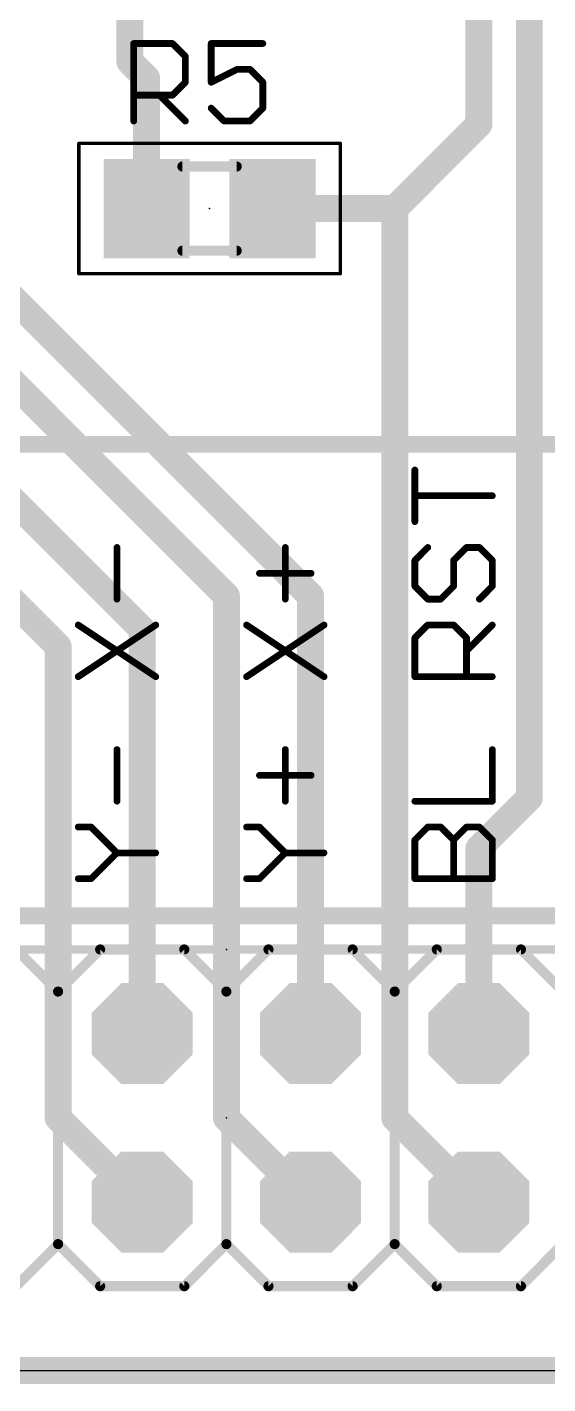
# Model space of a CAD drawing. Extents: x -31.8 to 31.8, y -40.8 to 40.8.
# Drawn here: x -3.01 to 4.85, y -40.84 to -20.38 of the extents above; entities that cross this region are included whole.
import ezdxf

# ---------------------------------------------------------------- set-up
doc = ezdxf.new("R2010")
doc.units = 0
for name, color, linetype in [('1', 12, 'CONTINUOUS'), ('17', 110, 'CONTINUOUS'), ('20', 53, 'CONTINUOUS'), ('21', 253, 'CONTINUOUS'), ('22', 253, 'CONTINUOUS'), ('23', 53, 'CONTINUOUS'), ('24', 53, 'CONTINUOUS'), ('25', 253, 'CONTINUOUS'), ('39', 12, 'CONTINUOUS'), ('51', 253, 'CONTINUOUS')]:
    doc.layers.add(name, color=color, linetype=linetype)

# ---------------------------------------------------------------- blocks, each defined once
blk = doc.blocks.new('RECT')
blk.add_solid([(-0.5, -0.5), (0.5, -0.5), (-0.5, 0.5), (0.5, 0.5)])
blk = doc.blocks.new('OCTAGONP')
at = {"const_width": 0.5}
blk.add_lwpolyline([(-0.25, -0.1036), (-0.25, 0.1036), (-0.1036, 0.25), (0.1036, 0.25), (0.25, 0.1036), (0.25, -0.1036), (0.1036, -0.25), (-0.1036, -0.25), (-0.25, -0.1036), (-0.25, 0.1036)], dxfattribs=at)

msp = doc.modelspace()

# ---------------------------------------------------------------- linework, layer by layer
at = {"layer": '1', "const_width": 0.4064}
for points in [[(4.572, 6.604), (4.572, -32.004)], [(3.81, 3.556), (3.81, -21.844)], [(-1.458, -18.88), (-1.458, -20.894)], [(-1.458, -20.894), (-1.204, -21.148)], [(-1.204, -21.148), (-1.204, -23.114)], [(-6.096, -21.59), (1.27, -28.956)], [(-7.112, -21.844), (0, -28.956)], [(3.81, -21.844), (2.507, -23.147)], [(-8.128, -22.606), (-1.27, -29.464)], [(2.54, -23.114), (0.696, -23.114)], [(2.507, -23.147), (2.54, -23.114)], [(2.507, -23.147), (2.54, -23.18)], [(2.54, -23.18), (2.54, -36.83)], [(-8.89, -23.368), (-2.54, -29.718)], [(0, -28.956), (0, -36.83)], [(1.27, -28.956), (1.27, -35.56)], [(-1.27, -29.464), (-1.27, -35.56)], [(-2.54, -29.718), (-2.54, -36.83)], [(4.572, -32.004), (3.81, -32.766)], [(3.81, -32.766), (3.81, -35.56)], [(-2.54, -36.83), (-1.27, -38.1)], [(0, -36.83), (1.27, -38.1)], [(2.54, -36.83), (3.81, -38.1)], [(-25.4, -40.64), (25.4, -40.64)]]:
    msp.add_lwpolyline(points, dxfattribs=at)
at = {"layer": '1', "const_width": 0.2032}
for points in [[(-1.5596, -20.894, 1), (-1.3564, -20.894)], [(-1.3862, -20.8222, 1), (-1.5298, -20.9658)], [(-1.1024, -21.148, 1), (-1.3056, -21.148)], [(-1.2758, -21.2198, 1), (-1.1322, -21.0762)], [(3.8818, -21.9158, 1), (3.7382, -21.7722)], [(3.7084, -21.844, 1), (3.9116, -21.844)], [(0.696, -23.0124, 1), (0.696, -23.2156)], [(2.6118, -23.1858, 1), (2.4682, -23.0422)], [(2.54, -23.2156, 1), (2.54, -23.0124)], [(-1.3056, -23.114, 1), (-1.1024, -23.114)], [(2.5788, -23.0752, 1), (2.4352, -23.2188)], [(2.4352, -23.0752, 1), (2.5788, -23.2188)], [(2.4352, -23.0752, 1), (2.5788, -23.2188)], [(2.6416, -23.18, 1), (2.4384, -23.18)], [(2.4682, -23.2518, 1), (2.6118, -23.1082)], [(0.1016, -28.956, 1), (-0.1016, -28.956)], [(-0.0718, -29.0278, 1), (0.0718, -28.8842)], [(1.3716, -28.956, 1), (1.1684, -28.956)], [(1.1982, -29.0278, 1), (1.3418, -28.8842)], [(-1.1684, -29.464, 1), (-1.3716, -29.464)], [(-1.3418, -29.5358, 1), (-1.1982, -29.3922)], [(-2.4384, -29.718, 1), (-2.6416, -29.718)], [(-2.6118, -29.7898, 1), (-2.4682, -29.6462)], [(4.4704, -32.004, 1), (4.6736, -32.004)], [(4.6438, -32.0758, 1), (4.5002, -31.9322)], [(3.9116, -32.766, 1), (3.7084, -32.766)], [(3.7382, -32.6942, 1), (3.8818, -32.8378)], [(-1.3716, -35.56, 1), (-1.1684, -35.56)], [(1.1684, -35.56, 1), (1.3716, -35.56)], [(3.7084, -35.56, 1), (3.9116, -35.56)], [(-2.4682, -36.7582, 1), (-2.6118, -36.9018)], [(0.0718, -36.7582, 1), (-0.0718, -36.9018)], [(2.6118, -36.7582, 1), (2.4682, -36.9018)], [(-2.6416, -36.83, 1), (-2.4384, -36.83)], [(-0.1016, -36.83, 1), (0.1016, -36.83)], [(2.4384, -36.83, 1), (2.6416, -36.83)], [(-1.3418, -38.1718, 1), (-1.1982, -38.0282)], [(1.1982, -38.1718, 1), (1.3418, -38.0282)], [(3.7382, -38.1718, 1), (3.8818, -38.0282)]]:
    msp.add_lwpolyline(points, format="xyb", dxfattribs=at)
at = {"layer": '20'}
msp.add_line((-29.21, -40.64), (29.21, -40.64), dxfattribs=at)
at = {"layer": '21'}
for points, const_width in [([(-12.192, -26.67), (11.684, -26.67)], 0.254), ([(2.8438, -27.8364), (2.8438, -27.0568)], 0.1016), ([(4.0132, -27.4466), (2.8438, -27.4466)], 0.1016), ([(-1.6515, -29.0058), (-1.6515, -28.2262)], 0.1016), ([(0.8885, -29.0058), (0.8885, -28.2262)], 0.1016), ([(3.0387, -28.2262), (2.8438, -28.4211)], 0.1016), ([(3.4285, -28.4211), (3.6234, -28.2262)], 0.1016), ([(3.6234, -28.2262), (3.8183, -28.2262)], 0.1016), ([(3.8183, -28.2262), (4.0132, -28.4211)], 0.1016), ([(2.8438, -28.4211), (2.8438, -28.8109)], 0.1016), ([(3.4285, -28.8109), (3.4285, -28.4211)], 0.1016), ([(4.0132, -28.4211), (4.0132, -28.8109)], 0.1016), ([(0.4987, -28.616), (1.2783, -28.616)], 0.1016), ([(2.8438, -28.8109), (3.0387, -29.0058)], 0.1016), ([(3.2336, -29.0058), (3.4285, -28.8109)], 0.1016), ([(4.0132, -28.8109), (3.8183, -29.0058)], 0.1016), ([(3.0387, -29.0058), (3.2336, -29.0058)], 0.1016), ([(-2.2362, -30.1752), (-1.0668, -29.3956)], 0.1016), ([(-2.2362, -29.3956), (-1.0668, -30.1752)], 0.1016), ([(0.3038, -30.1752), (1.4732, -29.3956)], 0.1016), ([(0.3038, -29.3956), (1.4732, -30.1752)], 0.1016), ([(2.8438, -29.5905), (3.0387, -29.3956)], 0.1016), ([(3.0387, -29.3956), (3.4285, -29.3956)], 0.1016), ([(3.4285, -29.3956), (3.6234, -29.5905)], 0.1016), ([(3.6234, -29.7854), (4.0132, -29.3956)], 0.1016), ([(2.8438, -30.1752), (2.8438, -29.5905)], 0.1016), ([(3.6234, -29.5905), (3.6234, -30.1752)], 0.1016), ([(4.0132, -30.1752), (2.8438, -30.1752)], 0.1016), ([(-1.6515, -32.0538), (-1.6515, -31.2742)], 0.1016), ([(0.8885, -32.0538), (0.8885, -31.2742)], 0.1016), ([(4.0132, -32.0538), (4.0132, -31.2742)], 0.1016), ([(0.4987, -31.664), (1.2783, -31.664)], 0.1016), ([(2.8438, -32.0538), (4.0132, -32.0538)], 0.1016), ([(-2.0413, -32.4436), (-2.2362, -32.4436)], 0.1016), ([(-1.6515, -32.8334), (-2.0413, -32.4436)], 0.1016), ([(0.4987, -32.4436), (0.3038, -32.4436)], 0.1016), ([(0.8885, -32.8334), (0.4987, -32.4436)], 0.1016), ([(2.8438, -32.6385), (3.0387, -32.4436)], 0.1016), ([(3.0387, -32.4436), (3.2336, -32.4436)], 0.1016), ([(3.2336, -32.4436), (3.4285, -32.6385)], 0.1016), ([(3.4285, -32.6385), (3.6234, -32.4436)], 0.1016), ([(3.6234, -32.4436), (3.8183, -32.4436)], 0.1016), ([(3.8183, -32.4436), (4.0132, -32.6385)], 0.1016), ([(2.8438, -33.2232), (2.8438, -32.6385)], 0.1016), ([(3.4285, -33.2232), (3.4285, -32.6385)], 0.1016), ([(4.0132, -32.6385), (4.0132, -33.2232)], 0.1016), ([(-2.0413, -33.2232), (-1.6515, -32.8334)], 0.1016), ([(-1.6515, -32.8334), (-1.0668, -32.8334)], 0.1016), ([(0.4987, -33.2232), (0.8885, -32.8334)], 0.1016), ([(0.8885, -32.8334), (1.4732, -32.8334)], 0.1016), ([(-2.2362, -33.2232), (-2.0413, -33.2232)], 0.1016), ([(0.3038, -33.2232), (0.4987, -33.2232)], 0.1016), ([(4.0132, -33.2232), (2.8438, -33.2232)], 0.1016), ([(11.684, -33.782), (-12.192, -33.782)], 0.254), ([(-2.54, -34.925), (-3.175, -34.29)], 0.1524), ([(-1.905, -34.29), (-2.54, -34.925)], 0.1524), ([(-0.635, -34.29), (-1.905, -34.29)], 0.1524), ([(0, -34.925), (-0.635, -34.29)], 0.1524), ([(0.635, -34.29), (0, -34.925)], 0.1524), ([(1.905, -34.29), (0.635, -34.29)], 0.1524), ([(2.54, -34.925), (1.905, -34.29)], 0.1524), ([(3.175, -34.29), (2.54, -34.925)], 0.1524), ([(4.445, -34.29), (3.175, -34.29)], 0.1524), ([(5.08, -34.925), (4.445, -34.29)], 0.1524), ([(-2.54, -38.735), (-2.54, -34.925)], 0.1524), ([(0, -38.735), (0, -34.925)], 0.1524), ([(2.54, -38.735), (2.54, -34.925)], 0.1524), ([(-2.54, -38.735), (-3.175, -39.37)], 0.1524), ([(-1.905, -39.37), (-2.54, -38.735)], 0.1524), ([(0, -38.735), (-0.635, -39.37)], 0.1524), ([(0.635, -39.37), (0, -38.735)], 0.1524), ([(2.54, -38.735), (1.905, -39.37)], 0.1524), ([(3.175, -39.37), (2.54, -38.735)], 0.1524), ([(5.08, -38.735), (4.445, -39.37)], 0.1524), ([(-0.635, -39.37), (-1.905, -39.37)], 0.1524), ([(1.905, -39.37), (0.635, -39.37)], 0.1524), ([(4.445, -39.37), (3.175, -39.37)], 0.1524)]:
    msp.add_lwpolyline(points, dxfattribs=dict(at, const_width=const_width))
for points, const_width in [([(2.8692, -27.0568, 1), (2.8184, -27.0568)], 0.0508), ([(2.8438, -27.4212, 1), (2.8438, -27.472)], 0.0508), ([(4.0132, -27.472, 1), (4.0132, -27.4212)], 0.0508), ([(2.8184, -27.8364, 1), (2.8692, -27.8364)], 0.0508), ([(-1.6261, -28.2262, 1), (-1.6769, -28.2262)], 0.0508), ([(0.9139, -28.2262, 1), (0.8631, -28.2262)], 0.0508), ([(3.0567, -28.2442, 1), (3.0207, -28.2082)], 0.0508), ([(3.6234, -28.2008, 1), (3.6234, -28.2516)], 0.0508), ([(3.6414, -28.2442, 1), (3.6054, -28.2082)], 0.0508), ([(3.8363, -28.2082, 1), (3.8003, -28.2442)], 0.0508), ([(3.8183, -28.2516, 1), (3.8183, -28.2008)], 0.0508), ([(2.8258, -28.4031, 1), (2.8618, -28.4391)], 0.0508), ([(2.8692, -28.4211, 1), (2.8184, -28.4211)], 0.0508), ([(3.4105, -28.4031, 1), (3.4465, -28.4391)], 0.0508), ([(3.4539, -28.4211, 1), (3.4031, -28.4211)], 0.0508), ([(4.0386, -28.4211, 1), (3.9878, -28.4211)], 0.0508), ([(3.9952, -28.4391, 1), (4.0312, -28.4031)], 0.0508), ([(0.4987, -28.5906, 1), (0.4987, -28.6414)], 0.0508), ([(1.2783, -28.6414, 1), (1.2783, -28.5906)], 0.0508), ([(2.8618, -28.7929, 1), (2.8258, -28.8289)], 0.0508), ([(2.8184, -28.8109, 1), (2.8692, -28.8109)], 0.0508), ([(3.4031, -28.8109, 1), (3.4539, -28.8109)], 0.0508), ([(3.4465, -28.8289, 1), (3.4105, -28.7929)], 0.0508), ([(3.9878, -28.8109, 1), (4.0386, -28.8109)], 0.0508), ([(4.0312, -28.8289, 1), (3.9952, -28.7929)], 0.0508), ([(-1.6769, -29.0058, 1), (-1.6261, -29.0058)], 0.0508), ([(0.8631, -29.0058, 1), (0.9139, -29.0058)], 0.0508), ([(3.0387, -28.9804, 1), (3.0387, -29.0312)], 0.0508), ([(3.0207, -29.0238, 1), (3.0567, -28.9878)], 0.0508), ([(3.2156, -28.9878, 1), (3.2516, -29.0238)], 0.0508), ([(3.2336, -29.0312, 1), (3.2336, -28.9804)], 0.0508), ([(3.8003, -28.9878, 1), (3.8363, -29.0238)], 0.0508), ([(-2.2221, -29.3745, 1), (-2.2503, -29.4167)], 0.0508), ([(-1.0527, -29.4167, 1), (-1.0809, -29.3745)], 0.0508), ([(0.3179, -29.3745, 1), (0.2897, -29.4167)], 0.0508), ([(1.4873, -29.4167, 1), (1.4591, -29.3745)], 0.0508), ([(3.0387, -29.3702, 1), (3.0387, -29.421)], 0.0508), ([(3.0567, -29.4136, 1), (3.0207, -29.3776)], 0.0508), ([(3.4465, -29.3776, 1), (3.4105, -29.4136)], 0.0508), ([(3.4285, -29.421, 1), (3.4285, -29.3702)], 0.0508), ([(4.0312, -29.4136, 1), (3.9952, -29.3776)], 0.0508), ([(2.8258, -29.5725, 1), (2.8618, -29.6085)], 0.0508), ([(2.8692, -29.5905, 1), (2.8184, -29.5905)], 0.0508), ([(3.6488, -29.5905, 1), (3.598, -29.5905)], 0.0508), ([(3.6054, -29.6085, 1), (3.6414, -29.5725)], 0.0508), ([(3.6054, -29.7674, 1), (3.6414, -29.8034)], 0.0508), ([(-2.2503, -30.1541, 1), (-2.2221, -30.1963)], 0.0508), ([(-1.0809, -30.1963, 1), (-1.0527, -30.1541)], 0.0508), ([(0.2897, -30.1541, 1), (0.3179, -30.1963)], 0.0508), ([(1.4591, -30.1963, 1), (1.4873, -30.1541)], 0.0508), ([(2.8438, -30.1498, 1), (2.8438, -30.2006)], 0.0508), ([(2.8184, -30.1752, 1), (2.8692, -30.1752)], 0.0508), ([(3.598, -30.1752, 1), (3.6488, -30.1752)], 0.0508), ([(4.0132, -30.2006, 1), (4.0132, -30.1498)], 0.0508), ([(-1.6261, -31.2742, 1), (-1.6769, -31.2742)], 0.0508), ([(0.9139, -31.2742, 1), (0.8631, -31.2742)], 0.0508), ([(4.0386, -31.2742, 1), (3.9878, -31.2742)], 0.0508), ([(0.4987, -31.6386, 1), (0.4987, -31.6894)], 0.0508), ([(1.2783, -31.6894, 1), (1.2783, -31.6386)], 0.0508), ([(-1.6769, -32.0538, 1), (-1.6261, -32.0538)], 0.0508), ([(0.8631, -32.0538, 1), (0.9139, -32.0538)], 0.0508), ([(2.8438, -32.0284, 1), (2.8438, -32.0792)], 0.0508), ([(3.9878, -32.0538, 1), (4.0386, -32.0538)], 0.0508), ([(4.0132, -32.0792, 1), (4.0132, -32.0284)], 0.0508), ([(-2.2362, -32.4182, 1), (-2.2362, -32.469)], 0.0508), ([(-2.0233, -32.4256, 1), (-2.0593, -32.4616)], 0.0508), ([(-2.0413, -32.469, 1), (-2.0413, -32.4182)], 0.0508), ([(0.3038, -32.4182, 1), (0.3038, -32.469)], 0.0508), ([(0.5167, -32.4256, 1), (0.4807, -32.4616)], 0.0508), ([(0.4987, -32.469, 1), (0.4987, -32.4182)], 0.0508), ([(3.0387, -32.4182, 1), (3.0387, -32.469)], 0.0508), ([(3.0567, -32.4616, 1), (3.0207, -32.4256)], 0.0508), ([(3.2516, -32.4256, 1), (3.2156, -32.4616)], 0.0508), ([(3.2336, -32.469, 1), (3.2336, -32.4182)], 0.0508), ([(3.6234, -32.4182, 1), (3.6234, -32.469)], 0.0508), ([(3.6414, -32.4616, 1), (3.6054, -32.4256)], 0.0508), ([(3.8363, -32.4256, 1), (3.8003, -32.4616)], 0.0508), ([(3.8183, -32.469, 1), (3.8183, -32.4182)], 0.0508), ([(2.8258, -32.6205, 1), (2.8618, -32.6565)], 0.0508), ([(2.8692, -32.6385, 1), (2.8184, -32.6385)], 0.0508), ([(3.4105, -32.6205, 1), (3.4465, -32.6565)], 0.0508), ([(3.4539, -32.6385, 1), (3.4031, -32.6385)], 0.0508), ([(3.4105, -32.6565, 1), (3.4465, -32.6205)], 0.0508), ([(4.0386, -32.6385, 1), (3.9878, -32.6385)], 0.0508), ([(3.9952, -32.6565, 1), (4.0312, -32.6205)], 0.0508), ([(-1.6515, -32.808, 1), (-1.6515, -32.8588)], 0.0508), ([(-1.6335, -32.8514, 1), (-1.6695, -32.8154)], 0.0508), ([(-1.6695, -32.8514, 1), (-1.6335, -32.8154)], 0.0508), ([(-1.0668, -32.8588, 1), (-1.0668, -32.808)], 0.0508), ([(0.8885, -32.808, 1), (0.8885, -32.8588)], 0.0508), ([(0.9065, -32.8514, 1), (0.8705, -32.8154)], 0.0508), ([(0.8705, -32.8514, 1), (0.9065, -32.8154)], 0.0508), ([(1.4732, -32.8588, 1), (1.4732, -32.808)], 0.0508), ([(-2.2362, -33.1978, 1), (-2.2362, -33.2486)], 0.0508), ([(-2.0593, -33.2052, 1), (-2.0233, -33.2412)], 0.0508), ([(-2.0413, -33.2486, 1), (-2.0413, -33.1978)], 0.0508), ([(0.3038, -33.1978, 1), (0.3038, -33.2486)], 0.0508), ([(0.4807, -33.2052, 1), (0.5167, -33.2412)], 0.0508), ([(0.4987, -33.2486, 1), (0.4987, -33.1978)], 0.0508), ([(2.8438, -33.1978, 1), (2.8438, -33.2486)], 0.0508), ([(2.8184, -33.2232, 1), (2.8692, -33.2232)], 0.0508), ([(3.4031, -33.2232, 1), (3.4539, -33.2232)], 0.0508), ([(3.9878, -33.2232, 1), (4.0386, -33.2232)], 0.0508), ([(4.0132, -33.2486, 1), (4.0132, -33.1978)], 0.0508), ([(-1.905, -34.2519, 1), (-1.905, -34.3281)], 0.0762), ([(-1.8781, -34.3169, 1), (-1.9319, -34.2631)], 0.0762), ([(-0.6081, -34.2631, 1), (-0.6619, -34.3169)], 0.0762), ([(-0.635, -34.3281, 1), (-0.635, -34.2519)], 0.0762), ([(0.635, -34.2519, 1), (0.635, -34.3281)], 0.0762), ([(0.6619, -34.3169, 1), (0.6081, -34.2631)], 0.0762), ([(1.9319, -34.2631, 1), (1.8781, -34.3169)], 0.0762), ([(1.905, -34.3281, 1), (1.905, -34.2519)], 0.0762), ([(3.175, -34.2519, 1), (3.175, -34.3281)], 0.0762), ([(3.2019, -34.3169, 1), (3.1481, -34.2631)], 0.0762), ([(4.4719, -34.2631, 1), (4.4181, -34.3169)], 0.0762), ([(4.445, -34.3281, 1), (4.445, -34.2519)], 0.0762), ([(-2.5019, -34.925, 1), (-2.5781, -34.925)], 0.0762), ([(-2.5669, -34.8981, 1), (-2.5131, -34.9519)], 0.0762), ([(-2.5669, -34.9519, 1), (-2.5131, -34.8981)], 0.0762), ([(0.0381, -34.925, 1), (-0.0381, -34.925)], 0.0762), ([(-0.0269, -34.8981, 1), (0.0269, -34.9519)], 0.0762), ([(-0.0269, -34.9519, 1), (0.0269, -34.8981)], 0.0762), ([(2.5781, -34.925, 1), (2.5019, -34.925)], 0.0762), ([(2.5131, -34.8981, 1), (2.5669, -34.9519)], 0.0762), ([(2.5131, -34.9519, 1), (2.5669, -34.8981)], 0.0762), ([(-2.5131, -38.7081, 1), (-2.5669, -38.7619)], 0.0762), ([(-2.5131, -38.7619, 1), (-2.5669, -38.7081)], 0.0762), ([(0.0269, -38.7081, 1), (-0.0269, -38.7619)], 0.0762), ([(0.0269, -38.7619, 1), (-0.0269, -38.7081)], 0.0762), ([(2.5669, -38.7081, 1), (2.5131, -38.7619)], 0.0762), ([(2.5669, -38.7619, 1), (2.5131, -38.7081)], 0.0762), ([(-2.5781, -38.735, 1), (-2.5019, -38.735)], 0.0762), ([(-0.0381, -38.735, 1), (0.0381, -38.735)], 0.0762), ([(2.5019, -38.735, 1), (2.5781, -38.735)], 0.0762), ([(-1.905, -39.3319, 1), (-1.905, -39.4081)], 0.0762), ([(-0.635, -39.4081, 1), (-0.635, -39.3319)], 0.0762), ([(0.635, -39.3319, 1), (0.635, -39.4081)], 0.0762), ([(1.905, -39.4081, 1), (1.905, -39.3319)], 0.0762), ([(3.175, -39.3319, 1), (3.175, -39.4081)], 0.0762), ([(4.445, -39.4081, 1), (4.445, -39.3319)], 0.0762), ([(-1.9319, -39.3969, 1), (-1.8781, -39.3431)], 0.0762), ([(-0.6619, -39.3431, 1), (-0.6081, -39.3969)], 0.0762), ([(0.6081, -39.3969, 1), (0.6619, -39.3431)], 0.0762), ([(1.8781, -39.3431, 1), (1.9319, -39.3969)], 0.0762), ([(3.1481, -39.3969, 1), (3.2019, -39.3431)], 0.0762), ([(4.4181, -39.3431, 1), (4.4719, -39.3969)], 0.0762)]:
    msp.add_lwpolyline(points, format="xyb", dxfattribs=dict(at, const_width=const_width))
at = {"layer": '22', "const_width": 0.127}
msp.add_lwpolyline([(-20.3, -34.29), (20.4, -34.29)], dxfattribs=at)
at = {"layer": '23'}
for p in [(-0.254, -23.114), (0, -36.83)]:
    msp.add_point(p, dxfattribs=at)
at = {"layer": '24'}
msp.add_point((0, -34.29), dxfattribs=at)
at = {"layer": '25', "const_width": 0.1016}
for points in [[(-1.399, -21.7932), (-1.399, -20.6238)], [(-1.399, -20.6238), (-0.8143, -20.6238)], [(-0.8143, -20.6238), (-0.6194, -20.8187)], [(0.55, -20.6238), (-0.2296, -20.6238)], [(-0.2296, -20.6238), (-0.2296, -21.2085)], [(-0.6194, -20.8187), (-0.6194, -21.2085)], [(-0.2296, -21.2085), (0.1602, -21.0136)], [(0.1602, -21.0136), (0.3551, -21.0136)], [(0.3551, -21.0136), (0.55, -21.2085)], [(-0.6194, -21.2085), (-0.8143, -21.4034)], [(0.55, -21.2085), (0.55, -21.5983)], [(-0.8143, -21.4034), (-1.399, -21.4034)], [(-1.0092, -21.4034), (-0.6194, -21.7932)], [(-0.0347, -21.7932), (-0.2296, -21.5983)], [(0.55, -21.5983), (0.3551, -21.7932)], [(0.3551, -21.7932), (-0.0347, -21.7932)]]:
    msp.add_lwpolyline(points, dxfattribs=at)
at = {"layer": '25', "const_width": 0.0508}
for points in [[(-1.3736, -20.6238, 1), (-1.4244, -20.6238)], [(-1.399, -20.5984, 1), (-1.399, -20.6492)], [(-0.7963, -20.6058, 1), (-0.8323, -20.6418)], [(-0.8143, -20.6492, 1), (-0.8143, -20.5984)], [(-0.2296, -20.5984, 1), (-0.2296, -20.6492)], [(-0.2042, -20.6238, 1), (-0.255, -20.6238)], [(0.55, -20.6492, 1), (0.55, -20.5984)], [(-0.594, -20.8187, 1), (-0.6448, -20.8187)], [(-0.6374, -20.8367, 1), (-0.6014, -20.8007)], [(0.1602, -20.9882, 1), (0.1602, -21.039)], [(0.1716, -21.0363, 1), (0.1488, -20.9909)], [(0.3731, -20.9956, 1), (0.3371, -21.0316)], [(0.3551, -21.039, 1), (0.3551, -20.9882)], [(-0.6448, -21.2085, 1), (-0.594, -21.2085)], [(-0.6014, -21.2265, 1), (-0.6374, -21.1905)], [(-0.241, -21.1858, 1), (-0.2182, -21.2312)], [(-0.255, -21.2085, 1), (-0.2042, -21.2085)], [(0.5754, -21.2085, 1), (0.5246, -21.2085)], [(0.532, -21.2265, 1), (0.568, -21.1905)], [(-1.399, -21.378, 1), (-1.399, -21.4288)], [(-0.9912, -21.3854, 1), (-1.0272, -21.4214)], [(-0.8323, -21.3854, 1), (-0.7963, -21.4214)], [(-0.8143, -21.4288, 1), (-0.8143, -21.378)], [(-0.2116, -21.5803, 1), (-0.2476, -21.6163)], [(0.5246, -21.5983, 1), (0.5754, -21.5983)], [(0.568, -21.6163, 1), (0.532, -21.5803)], [(-1.4244, -21.7932, 1), (-1.3736, -21.7932)], [(-0.6374, -21.8112, 1), (-0.6014, -21.7752)], [(-0.0347, -21.7678, 1), (-0.0347, -21.8186)], [(-0.0527, -21.8112, 1), (-0.0167, -21.7752)], [(0.3371, -21.7752, 1), (0.3731, -21.8112)], [(0.3551, -21.8186, 1), (0.3551, -21.7678)]]:
    msp.add_lwpolyline(points, format="xyb", dxfattribs=at)
at = {"layer": '39', "const_width": 0.0508}
for points in [[(-2.227, -24.097), (-2.227, -22.131)], [(-2.227, -22.131), (1.719, -22.131)], [(1.719, -22.131), (1.719, -24.097)], [(1.719, -24.097), (-2.227, -24.097)]]:
    msp.add_lwpolyline(points, dxfattribs=at)
at = {"layer": '39', "const_width": 0.0254}
for points in [[(-2.2143, -22.131, 1), (-2.2397, -22.131)], [(-2.227, -22.1183, 1), (-2.227, -22.1437)], [(1.7317, -22.131, 1), (1.7063, -22.131)], [(1.719, -22.1437, 1), (1.719, -22.1183)], [(-2.227, -24.0843, 1), (-2.227, -24.1097)], [(-2.2397, -24.097, 1), (-2.2143, -24.097)], [(1.7063, -24.097, 1), (1.7317, -24.097)], [(1.719, -24.1097, 1), (1.719, -24.0843)]]:
    msp.add_lwpolyline(points, format="xyb", dxfattribs=at)
at = {"layer": '51', "const_width": 0.1524}
for points in [[(0.156, -22.479), (-0.664, -22.479)], [(0.156, -23.749), (-0.664, -23.749)]]:
    msp.add_lwpolyline(points, dxfattribs=at)
at = {"layer": '51', "const_width": 0.0762}
for points in [[(-0.664, -22.4409, 1), (-0.664, -22.5171)], [(0.156, -22.5171, 1), (0.156, -22.4409)], [(-0.664, -23.7109, 1), (-0.664, -23.7871)], [(0.156, -23.7871, 1), (0.156, -23.7109)]]:
    msp.add_lwpolyline(points, format="xyb", dxfattribs=at)

# ---------------------------------------------------------------- block references
at = {"layer": '1', "xscale": 1.3, "yscale": 1.5, "rotation": 180}
for p in [(-1.204, -23.114), (0.696, -23.114)]:
    msp.add_blockref('RECT', p, dxfattribs=at)
at = {"layer": '17', "xscale": 1.524, "yscale": 1.524, "rotation": 180}
for p in [(-1.27, -35.56), (-1.27, -35.56), (1.27, -35.56), (1.27, -35.56), (3.81, -35.56), (3.81, -35.56), (-1.27, -38.1), (-1.27, -38.1), (1.27, -38.1), (1.27, -38.1), (3.81, -38.1), (3.81, -38.1)]:
    msp.add_blockref('OCTAGONP', p, dxfattribs=at)
at = {"layer": '51', "rotation": 180}
for p, xscale, yscale in [((-0.9854, -23.1155), 0.65, 1.4), ((0.4878, -23.1155), 0.65, 1.4), ((-1.27, -35.56), 0.508, 0.508), ((1.27, -35.56), 0.508, 0.508), ((3.81, -35.56), 0.508, 0.508), ((-1.27, -38.1), 0.508, 0.508), ((1.27, -38.1), 0.508, 0.508), ((3.81, -38.1), 0.508, 0.508)]:
    msp.add_blockref('RECT', p, dxfattribs=dict(at, xscale=xscale, yscale=yscale))

doc.saveas('drawing.dxf')
